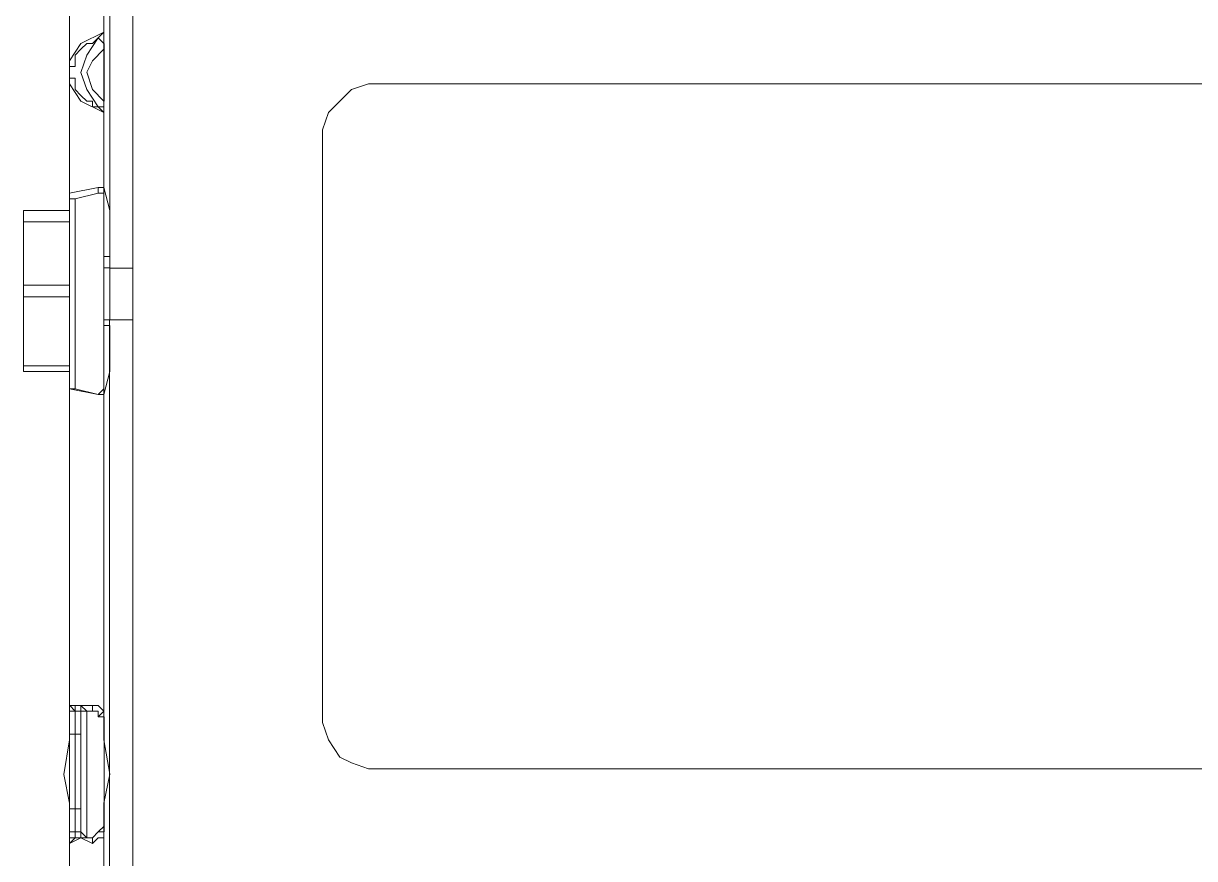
# Model space of a CAD drawing. Header units: millimetres. Extents: x 3165 to 8716, y -1118 to 2802.
# Drawn here: x 4780.4 to 4834.8, y 1619.6 to 1658.5 of the extents above; entities that cross this region are included whole.
import ezdxf

# ---------------------------------------------------------------- set-up
doc = ezdxf.new("R2010")
doc.units = ezdxf.units.MM
doc.linetypes.add('PDF_IMPORT', pattern=[1, 0.8, -0.2])
doc.layers.add('PDF_Geometry', color=7, linetype='Continuous', true_color=0x1f1916)

msp = doc.modelspace()

# ---------------------------------------------------------------- linework, layer by layer
at = {"layer": 'PDF_Geometry', "color": 0, "linetype": 'PDF_IMPORT', "lineweight": 15, "ltscale": 0.287125}
msp.add_lwpolyline([(4782.497, 1612.32), (4782.497, 1694.518)], dxfattribs=at)
at = {"layer": 'PDF_Geometry', "color": 0, "lineweight": 15}
for points in [[(4785.439, 1680.057), (4784.369, 1680.057), (4784.369, 1679.789), (4784.369, 1647.661), (4784.369, 1647.125), (4785.439, 1647.125)], [(4785.439, 1680.058), (4785.439, 1647.126), (4785.439, 1644.716), (4785.439, 1612.32), (4785.439, 1612.052), (4785.707, 1611.785), (4785.707, 1611.517), (4785.975, 1611.249), (4786.242, 1611.249), (4786.51, 1610.981), (4786.779, 1610.981), (4792.668, 1610.981)], [(4782.496, 1656.766), (4782.496, 1655.694), (4783.032, 1654.891), (4784.102, 1654.356), (4783.032, 1654.891), (4782.496, 1655.694), (4783.032, 1654.891), (4784.102, 1654.356), (4783.032, 1654.891), (4782.496, 1655.694), (4783.032, 1654.891), (4784.102, 1654.356), (4783.032, 1654.891), (4782.496, 1655.694), (4783.032, 1654.891), (4784.102, 1654.356), (4783.032, 1654.891), (4782.496, 1655.694), (4783.032, 1654.891), (4784.102, 1654.356), (4783.032, 1654.891), (4782.496, 1655.694), (4783.032, 1654.891), (4784.102, 1654.356), (4783.032, 1654.891), (4782.496, 1655.694), (4783.032, 1654.891), (4784.102, 1654.356), (4783.032, 1654.891), (4782.496, 1655.694), (4783.032, 1654.891), (4784.102, 1654.356), (4783.032, 1654.891), (4782.496, 1655.694), (4783.032, 1654.891), (4784.102, 1654.356), (4783.032, 1654.891), (4782.496, 1655.694), (4783.032, 1654.891), (4784.102, 1654.356), (4783.032, 1654.891), (4782.496, 1655.694), (4783.032, 1654.891), (4784.102, 1654.356), (4783.835, 1654.623), (4783.567, 1654.623), (4783.567, 1654.891), (4783.299, 1654.891), (4783.032, 1655.159), (4782.764, 1655.427), (4782.764, 1655.962), (4782.496, 1655.962), (4782.496, 1656.497), (4782.764, 1656.497), (4782.764, 1657.034), (4783.032, 1657.301), (4783.299, 1657.569), (4783.567, 1657.569), (4783.835, 1657.837), (4784.102, 1658.104), (4783.032, 1657.569), (4782.496, 1656.766), (4783.032, 1657.569), (4784.102, 1658.104), (4783.032, 1657.569), (4782.496, 1656.766), (4783.032, 1657.569), (4784.102, 1658.104), (4783.032, 1657.569), (4782.496, 1656.766), (4783.032, 1657.569), (4784.102, 1658.104), (4783.032, 1657.569), (4782.496, 1656.766), (4783.032, 1657.569), (4784.102, 1658.104), (4783.032, 1657.569), (4782.496, 1656.766), (4783.032, 1657.569), (4784.102, 1658.104), (4783.032, 1657.569), (4782.496, 1656.766), (4783.032, 1657.569), (4784.102, 1658.104), (4783.032, 1657.569), (4782.496, 1656.766), (4783.032, 1657.569), (4784.102, 1658.104), (4783.032, 1657.569), (4782.496, 1656.766), (4783.032, 1657.569), (4784.102, 1658.104), (4783.032, 1657.569), (4782.496, 1656.766), (4783.032, 1657.569), (4784.102, 1658.104), (4783.032, 1657.569), (4782.496, 1656.766), (4783.032, 1657.569), (4784.102, 1658.104), (4783.032, 1657.569), (4782.496, 1656.766), (4782.496, 1677.917)], [(4782.497, 1655.695), (4782.497, 1656.767), (4782.497, 1677.918)], [(4784.102, 1658.908), (4784.102, 1658.105), (4784.102, 1657.57), (4784.102, 1657.302), (4783.567, 1656.767), (4783.299, 1656.232), (4783.567, 1655.429), (4784.102, 1654.892)], [(4784.102, 1657.569), (4783.835, 1657.837), (4783.299, 1657.034), (4783.032, 1656.23), (4783.299, 1655.427), (4783.835, 1654.623), (4784.102, 1654.623), (4784.102, 1654.891)], [(4784.102, 1657.303), (4784.102, 1657.571), (4784.102, 1658.106)], [(4784.105, 1657.032), (4784.105, 1657.299), (4784.105, 1657.567)], [(4782.496, 1655.695), (4782.496, 1650.608), (4783.835, 1650.876)], [(4782.497, 1650.609), (4782.497, 1655.697)], [(4784.102, 1655.16), (4784.102, 1654.892), (4784.102, 1654.357), (4784.102, 1650.876)], [(4784.105, 1654.89), (4784.105, 1655.426)], [(4784.103, 1654.357), (4784.103, 1654.624), (4783.837, 1654.624)], [(4784.102, 1654.359), (4784.102, 1654.894)], [(4784.103, 1650.878), (4784.103, 1654.359)], [(4783.837, 1650.608), (4784.103, 1650.608), (4784.103, 1650.876)], [(4784.103, 1650.875), (4783.837, 1650.875)], [(4784.103, 1650.875), (4783.837, 1650.875)], [(4784.103, 1650.875), (4783.837, 1650.875)], [(4784.103, 1650.875), (4783.837, 1650.875)], [(4784.103, 1650.875), (4783.837, 1650.875)], [(4784.103, 1650.875), (4783.837, 1650.875)], [(4784.103, 1650.875), (4783.837, 1650.875)], [(4784.103, 1650.875), (4783.837, 1650.875)], [(4784.103, 1650.875), (4783.837, 1650.875)], [(4784.103, 1650.875), (4783.837, 1650.875)], [(4784.103, 1650.875), (4783.837, 1650.875)], [(4784.103, 1650.875), (4783.837, 1650.875)], [(4784.103, 1650.875), (4783.837, 1650.875)], [(4784.103, 1650.875), (4783.837, 1650.875)], [(4784.103, 1650.875), (4783.837, 1650.875)], [(4784.103, 1650.875), (4783.837, 1650.875)], [(4784.103, 1650.875), (4783.837, 1650.875)], [(4783.837, 1650.607), (4783.837, 1650.875)], [(4784.37, 1647.663), (4784.37, 1649.805), (4784.102, 1650.876)], [(4784.37, 1647.663), (4784.37, 1649.805), (4784.102, 1650.876)], [(4784.37, 1647.663), (4784.37, 1649.805), (4784.102, 1650.876)], [(4784.37, 1647.663), (4784.37, 1649.805), (4784.102, 1650.876)], [(4784.37, 1647.663), (4784.37, 1649.805), (4784.102, 1650.876)], [(4784.37, 1647.663), (4784.37, 1649.805), (4784.102, 1650.876)], [(4784.37, 1647.663), (4784.37, 1649.805), (4784.102, 1650.876)], [(4784.37, 1647.663), (4784.37, 1649.805), (4784.102, 1650.876)], [(4784.37, 1647.663), (4784.37, 1649.805), (4784.102, 1650.876)], [(4784.37, 1647.663), (4784.37, 1649.805), (4784.102, 1650.876)], [(4784.37, 1647.663), (4784.37, 1649.805), (4784.102, 1650.876)], [(4784.37, 1647.663), (4784.37, 1649.805), (4784.102, 1650.876)], [(4784.37, 1647.663), (4784.37, 1649.805), (4784.102, 1650.876)], [(4784.37, 1647.663), (4784.37, 1649.805), (4784.102, 1650.876)], [(4784.37, 1647.663), (4784.37, 1649.805), (4784.102, 1650.876)], [(4784.37, 1647.663), (4784.37, 1649.805), (4784.102, 1650.876)], [(4784.37, 1647.663), (4784.37, 1649.805), (4784.102, 1650.876)], [(4784.102, 1650.608), (4784.102, 1650.876)], [(4782.496, 1650.608), (4782.496, 1650.34)], [(4782.497, 1650.608), (4782.497, 1650.34), (4782.765, 1650.34)], [(4782.497, 1650.608), (4782.497, 1650.34), (4782.765, 1650.34)], [(4782.497, 1650.608), (4782.497, 1650.34), (4782.765, 1650.34)], [(4782.497, 1650.608), (4782.497, 1650.34), (4782.765, 1650.34)], [(4782.497, 1650.608), (4782.497, 1650.34), (4782.765, 1650.34)], [(4782.497, 1650.608), (4782.497, 1650.34), (4782.765, 1650.34)], [(4782.497, 1650.608), (4782.497, 1650.34), (4782.765, 1650.34)], [(4782.497, 1650.608), (4782.497, 1650.34), (4782.765, 1650.34)], [(4782.497, 1650.608), (4782.497, 1650.34), (4782.765, 1650.34)], [(4782.497, 1650.608), (4782.497, 1650.34), (4782.765, 1650.34)], [(4782.497, 1650.608), (4782.497, 1650.34), (4782.765, 1650.34)], [(4782.497, 1650.608), (4782.497, 1650.34), (4782.765, 1650.34)], [(4782.497, 1650.608), (4782.497, 1650.34), (4782.765, 1650.34)], [(4782.497, 1650.608), (4782.497, 1650.34), (4782.765, 1650.34)], [(4782.497, 1650.608), (4782.497, 1650.34), (4782.765, 1650.34)], [(4782.497, 1650.608), (4782.497, 1650.34), (4782.765, 1650.34)], [(4782.497, 1650.608), (4782.497, 1650.34), (4782.765, 1650.34)], [(4782.497, 1650.608), (4782.497, 1650.34)], [(4782.767, 1650.34), (4782.498, 1650.34), (4782.498, 1641.772), (4782.498, 1641.505), (4782.767, 1641.505)], [(4784.102, 1647.127), (4784.102, 1647.663), (4784.102, 1650.608), (4783.835, 1650.608), (4782.764, 1650.34), (4782.764, 1641.505), (4783.835, 1641.237), (4784.102, 1641.505), (4784.102, 1644.449), (4784.102, 1644.718)], [(4780.357, 1648.468), (4780.357, 1649.806), (4780.357, 1649.271)], [(4782.498, 1649.806), (4780.357, 1649.806)], [(4782.498, 1649.271), (4780.357, 1649.271), (4780.357, 1648.468), (4780.357, 1647.128)], [(4784.372, 1647.665), (4784.103, 1647.665)], [(4780.357, 1646.325), (4780.357, 1647.128), (4780.357, 1644.719), (4780.357, 1645.79)], [(4784.37, 1644.718), (4784.102, 1644.718), (4784.102, 1647.127), (4784.37, 1647.127)], [(4784.369, 1647.125), (4784.369, 1644.715), (4785.439, 1644.715)], [(4782.498, 1646.325), (4780.357, 1646.325), (4780.357, 1645.79), (4782.498, 1645.79)], [(4780.357, 1644.719), (4780.357, 1643.648), (4780.357, 1642.577), (4782.498, 1642.577)], [(4784.368, 1644.715), (4784.368, 1644.18), (4784.368, 1612.319), (4785.438, 1612.319)], [(4784.372, 1644.184), (4784.372, 1644.451), (4784.103, 1644.451)], [(4784.103, 1641.239), (4784.372, 1642.311), (4784.372, 1644.185)], [(4784.103, 1641.239), (4784.372, 1642.311), (4784.372, 1644.185)], [(4784.103, 1641.239), (4784.372, 1642.311), (4784.372, 1644.185)], [(4784.103, 1641.239), (4784.372, 1642.311), (4784.372, 1644.185)], [(4784.103, 1641.239), (4784.372, 1642.311), (4784.372, 1644.185)], [(4784.103, 1641.239), (4784.372, 1642.311), (4784.372, 1644.185)], [(4784.103, 1641.239), (4784.372, 1642.311), (4784.372, 1644.185)], [(4784.103, 1641.239), (4784.372, 1642.311), (4784.372, 1644.185)], [(4784.103, 1641.239), (4784.372, 1642.311), (4784.372, 1644.185)], [(4784.103, 1641.239), (4784.372, 1642.311), (4784.372, 1644.185)], [(4784.103, 1641.239), (4784.372, 1642.311), (4784.372, 1644.185)], [(4784.103, 1641.239), (4784.372, 1642.311), (4784.372, 1644.185)], [(4784.103, 1641.239), (4784.372, 1642.311), (4784.372, 1644.185)], [(4784.103, 1641.239), (4784.372, 1642.311), (4784.372, 1644.185)], [(4784.103, 1641.239), (4784.372, 1642.311), (4784.372, 1644.185)], [(4784.103, 1641.239), (4784.372, 1642.311), (4784.372, 1644.185)], [(4784.103, 1641.239), (4784.372, 1642.311), (4784.372, 1644.185)], [(4780.357, 1642.577), (4780.357, 1642.309), (4780.357, 1643.648)], [(4780.357, 1642.309), (4782.498, 1642.309)], [(4782.496, 1641.773), (4782.496, 1641.506)], [(4783.835, 1641.237), (4782.496, 1641.505), (4782.496, 1626.779), (4783.032, 1626.779), (4783.567, 1626.779)], [(4782.765, 1626.512), (4782.497, 1626.78), (4782.497, 1641.506)], [(4782.765, 1641.505), (4782.497, 1641.505)], [(4782.765, 1641.505), (4782.497, 1641.505)], [(4782.765, 1641.505), (4782.497, 1641.505)], [(4782.765, 1641.505), (4782.497, 1641.505)], [(4782.765, 1641.505), (4782.497, 1641.505)], [(4782.765, 1641.505), (4782.497, 1641.505)], [(4782.765, 1641.505), (4782.497, 1641.505)], [(4782.765, 1641.505), (4782.497, 1641.505)], [(4782.765, 1641.505), (4782.497, 1641.505)], [(4782.765, 1641.505), (4782.497, 1641.505)], [(4782.765, 1641.505), (4782.497, 1641.505)], [(4782.765, 1641.505), (4782.497, 1641.505)], [(4782.765, 1641.505), (4782.497, 1641.505)], [(4782.765, 1641.505), (4782.497, 1641.505)], [(4782.765, 1641.505), (4782.497, 1641.505)], [(4782.765, 1641.505), (4782.497, 1641.505)], [(4782.765, 1641.505), (4782.497, 1641.505)], [(4784.102, 1641.237), (4784.102, 1641.505)], [(4783.837, 1641.237), (4784.103, 1641.237), (4784.103, 1626.511), (4784.103, 1626.244)], [(4783.837, 1641.235), (4784.103, 1641.235)], [(4783.837, 1641.235), (4784.103, 1641.235)], [(4783.837, 1641.235), (4784.103, 1641.235)], [(4783.837, 1641.235), (4784.103, 1641.235)], [(4783.837, 1641.235), (4784.103, 1641.235)], [(4783.837, 1641.235), (4784.103, 1641.235)], [(4783.837, 1641.235), (4784.103, 1641.235)], [(4783.837, 1641.235), (4784.103, 1641.235)], [(4783.837, 1641.235), (4784.103, 1641.235)], [(4783.837, 1641.235), (4784.103, 1641.235)], [(4783.837, 1641.235), (4784.103, 1641.235)], [(4783.837, 1641.235), (4784.103, 1641.235)], [(4783.837, 1641.235), (4784.103, 1641.235)], [(4783.837, 1641.235), (4784.103, 1641.235)], [(4783.837, 1641.235), (4784.103, 1641.235)], [(4783.837, 1641.235), (4784.103, 1641.235)], [(4783.837, 1641.235), (4784.103, 1641.235)], [(4784.103, 1641.241), (4784.103, 1626.248), (4784.103, 1625.177), (4784.372, 1623.57), (4784.103, 1622.231), (4784.103, 1620.892), (4784.103, 1622.231), (4784.372, 1623.57), (4784.103, 1625.177), (4784.103, 1626.248), (4784.103, 1625.177), (4784.372, 1623.57), (4784.103, 1622.231), (4784.103, 1620.892), (4784.103, 1622.231), (4784.372, 1623.57), (4784.103, 1625.177), (4784.103, 1626.248), (4784.103, 1625.177), (4784.372, 1623.57), (4784.103, 1622.231), (4784.103, 1620.892), (4784.103, 1622.231), (4784.372, 1623.57), (4784.103, 1625.177), (4784.103, 1626.248), (4784.103, 1625.177), (4784.372, 1623.57), (4784.103, 1622.231), (4784.103, 1620.892), (4784.103, 1622.231), (4784.372, 1623.57), (4784.103, 1625.177), (4784.103, 1626.248), (4784.103, 1625.177), (4784.372, 1623.57), (4784.103, 1622.231), (4784.103, 1620.892), (4784.103, 1622.231), (4784.372, 1623.57), (4784.103, 1625.177), (4784.103, 1626.248), (4784.103, 1625.177), (4784.372, 1623.57), (4784.103, 1622.231), (4784.103, 1620.892), (4784.103, 1622.231), (4784.372, 1623.57), (4784.103, 1625.177), (4784.103, 1626.248), (4784.103, 1625.177), (4784.372, 1623.57), (4784.103, 1622.231), (4784.103, 1620.892), (4784.103, 1622.231), (4784.372, 1623.57), (4784.103, 1625.177), (4784.103, 1626.248), (4784.103, 1625.177), (4784.372, 1623.57), (4784.103, 1622.231), (4784.103, 1620.892), (4784.103, 1622.231), (4784.372, 1623.57), (4784.103, 1625.177), (4784.103, 1626.248), (4784.103, 1625.177), (4784.372, 1623.57), (4784.103, 1622.231), (4784.103, 1620.892), (4784.103, 1622.231), (4784.372, 1623.57), (4784.103, 1625.177), (4784.103, 1626.248), (4784.103, 1625.177), (4784.372, 1623.57), (4784.103, 1622.231), (4784.103, 1620.892), (4784.103, 1622.231), (4784.372, 1623.57), (4784.103, 1625.177), (4784.103, 1626.248), (4784.103, 1625.177), (4784.372, 1623.57), (4784.103, 1622.231), (4784.103, 1620.892), (4784.103, 1615.002)], [(4783.032, 1620.889), (4783.032, 1621.96), (4783.032, 1623.566), (4783.032, 1625.441), (4782.764, 1625.441), (4782.496, 1625.441), (4782.496, 1625.173), (4782.229, 1623.566), (4782.496, 1622.227), (4782.496, 1625.173), (4782.496, 1626.511), (4782.764, 1626.511), (4782.764, 1626.779), (4782.764, 1626.511), (4782.764, 1626.779), (4782.764, 1626.511), (4782.764, 1626.779), (4782.764, 1626.511), (4782.764, 1626.779), (4782.764, 1626.511), (4782.764, 1626.779), (4782.764, 1626.511), (4782.764, 1626.779), (4782.764, 1626.511), (4782.764, 1626.779), (4782.764, 1626.511), (4782.764, 1626.779), (4782.764, 1626.511), (4782.764, 1626.779), (4782.764, 1626.511), (4782.764, 1626.779)], [(4783.032, 1626.779), (4783.032, 1626.511), (4783.032, 1626.779), (4783.032, 1626.511), (4783.032, 1626.779), (4783.032, 1626.511), (4783.032, 1626.779), (4783.032, 1626.511), (4783.032, 1626.779), (4783.032, 1626.511), (4783.032, 1626.779), (4783.032, 1626.511), (4783.032, 1626.779), (4783.032, 1626.511), (4783.032, 1626.779), (4783.032, 1626.511), (4783.032, 1626.779), (4783.032, 1626.511), (4783.032, 1626.779), (4783.032, 1626.511), (4783.032, 1626.779), (4783.032, 1626.511), (4782.764, 1626.511), (4782.764, 1626.779), (4782.496, 1626.779)], [(4782.497, 1626.779), (4782.497, 1626.511)], [(4782.497, 1626.779), (4782.497, 1626.511)], [(4782.497, 1626.779), (4782.497, 1626.511)], [(4782.497, 1626.779), (4782.497, 1626.511)], [(4782.497, 1626.779), (4782.497, 1626.511)], [(4782.497, 1626.779), (4782.497, 1626.511)], [(4782.497, 1626.779), (4782.497, 1626.511)], [(4782.497, 1626.779), (4782.497, 1626.511)], [(4782.497, 1626.779), (4782.497, 1626.511)], [(4782.497, 1626.779), (4782.497, 1626.511)], [(4782.497, 1626.779), (4782.497, 1626.511)], [(4782.497, 1626.779), (4782.497, 1626.511)], [(4782.497, 1626.779), (4782.497, 1626.511)], [(4782.497, 1626.779), (4782.497, 1626.511)], [(4782.497, 1626.779), (4782.497, 1626.511)], [(4782.497, 1626.779), (4782.497, 1626.511)], [(4782.497, 1626.779), (4782.497, 1626.511)], [(4782.497, 1626.779), (4782.765, 1626.779)], [(4782.765, 1626.511), (4782.765, 1626.779)], [(4783.033, 1626.779), (4783.3, 1626.511)], [(4783.033, 1626.779), (4783.3, 1626.511)], [(4783.033, 1626.779), (4783.3, 1626.511)], [(4783.033, 1626.779), (4783.3, 1626.511)], [(4783.033, 1626.779), (4783.3, 1626.511)], [(4783.033, 1626.779), (4783.3, 1626.511)], [(4783.033, 1626.779), (4783.3, 1626.511)], [(4783.033, 1626.779), (4783.3, 1626.511)], [(4783.033, 1626.779), (4783.3, 1626.511)], [(4783.033, 1626.779), (4783.3, 1626.511)], [(4783.033, 1626.779), (4783.3, 1626.511)], [(4783.033, 1626.779), (4783.3, 1626.511)], [(4783.033, 1626.779), (4783.3, 1626.511)], [(4783.033, 1626.779), (4783.3, 1626.511)], [(4783.033, 1626.779), (4783.3, 1626.511)], [(4783.033, 1626.779), (4783.3, 1626.511)], [(4783.033, 1626.779), (4783.3, 1626.511)], [(4783.033, 1626.511), (4783.033, 1626.779)], [(4784.102, 1626.511), (4783.835, 1626.779), (4783.567, 1626.779)], [(4784.102, 1626.511), (4783.835, 1626.779), (4783.567, 1626.779)], [(4784.102, 1626.511), (4783.835, 1626.779), (4783.567, 1626.779)], [(4784.102, 1626.511), (4783.835, 1626.779), (4783.567, 1626.779)], [(4784.102, 1626.511), (4783.835, 1626.779), (4783.567, 1626.779)], [(4784.102, 1626.511), (4783.835, 1626.779), (4783.567, 1626.779)], [(4784.102, 1626.511), (4783.835, 1626.779), (4783.567, 1626.779)], [(4784.102, 1626.511), (4783.835, 1626.779), (4783.567, 1626.779)], [(4784.102, 1626.511), (4783.835, 1626.779), (4783.567, 1626.779)], [(4784.102, 1626.511), (4783.835, 1626.779), (4783.567, 1626.779)], [(4784.102, 1626.511), (4783.835, 1626.779), (4783.567, 1626.779)], [(4784.102, 1626.511), (4783.835, 1626.779), (4783.567, 1626.779)], [(4784.102, 1626.511), (4783.835, 1626.779), (4783.567, 1626.779)], [(4784.102, 1626.511), (4783.835, 1626.779), (4783.567, 1626.779)], [(4784.102, 1626.511), (4783.835, 1626.779), (4783.567, 1626.779)], [(4784.102, 1626.511), (4783.835, 1626.779), (4783.567, 1626.779)], [(4784.102, 1626.511), (4783.835, 1626.779), (4783.567, 1626.779), (4783.567, 1626.511)], [(4783.032, 1625.441), (4783.032, 1626.511), (4782.764, 1626.511), (4782.764, 1625.441), (4782.764, 1621.96), (4782.764, 1620.889), (4782.764, 1620.62), (4782.764, 1620.889), (4782.764, 1620.62), (4782.764, 1620.889), (4782.764, 1620.62), (4782.764, 1620.889), (4782.764, 1620.62), (4782.764, 1620.889), (4782.764, 1620.62), (4782.764, 1620.889), (4782.764, 1620.62), (4782.764, 1620.889), (4782.764, 1620.62), (4782.764, 1620.889), (4782.764, 1620.62), (4782.764, 1620.889), (4782.764, 1620.62)], [(4783.299, 1620.62), (4783.032, 1620.889), (4783.032, 1626.511), (4783.299, 1626.511)], [(4784.105, 1625.976), (4784.105, 1626.244), (4783.838, 1626.244), (4783.838, 1626.511), (4783.57, 1626.511), (4783.302, 1626.511), (4783.302, 1620.62), (4783.57, 1620.62), (4783.838, 1620.889), (4784.105, 1621.157)], [(4783.837, 1626.244), (4784.103, 1626.511)], [(4782.496, 1622.227), (4782.496, 1621.96), (4782.764, 1621.96), (4783.032, 1621.96)], [(4782.496, 1621.96), (4782.496, 1620.889), (4782.764, 1620.889), (4783.032, 1620.889), (4783.032, 1620.62), (4782.764, 1620.62), (4782.496, 1620.353)], [(4784.105, 1620.889), (4784.105, 1621.157), (4784.105, 1621.424)], [(4782.497, 1620.889), (4782.497, 1620.353)], [(4782.497, 1620.889), (4782.497, 1620.353)], [(4782.497, 1620.889), (4782.497, 1620.353)], [(4782.497, 1620.889), (4782.497, 1620.353)], [(4782.497, 1620.889), (4782.497, 1620.353)], [(4782.497, 1620.889), (4782.497, 1620.353)], [(4782.497, 1620.889), (4782.497, 1620.353)], [(4782.497, 1620.889), (4782.497, 1620.353)], [(4782.497, 1620.889), (4782.497, 1620.353)], [(4782.497, 1620.889), (4782.497, 1620.353)], [(4782.497, 1620.889), (4782.497, 1620.353)], [(4782.497, 1620.889), (4782.497, 1620.353)], [(4782.497, 1620.889), (4782.497, 1620.353)], [(4782.497, 1620.889), (4782.497, 1620.353)], [(4782.497, 1620.889), (4782.497, 1620.353)], [(4782.497, 1620.889), (4782.497, 1620.353)], [(4782.497, 1620.889), (4782.497, 1620.353)], [(4782.765, 1620.889), (4782.765, 1620.62)], [(4782.765, 1620.889), (4782.765, 1620.62)], [(4783.033, 1620.62), (4783.033, 1620.889)], [(4783.033, 1620.62), (4783.033, 1620.889)], [(4783.033, 1620.62), (4783.033, 1620.889)], [(4783.033, 1620.62), (4783.033, 1620.889)], [(4783.033, 1620.62), (4783.033, 1620.889)], [(4783.033, 1620.62), (4783.033, 1620.889)], [(4783.033, 1620.62), (4783.033, 1620.889)], [(4783.033, 1620.62), (4783.033, 1620.889)], [(4783.033, 1620.62), (4783.033, 1620.889)], [(4783.033, 1620.62), (4783.033, 1620.889)], [(4783.033, 1620.62), (4783.033, 1620.889)], [(4783.033, 1620.62), (4783.033, 1620.889)], [(4783.033, 1620.62), (4783.033, 1620.889)], [(4783.033, 1620.62), (4783.033, 1620.889)], [(4783.033, 1620.62), (4783.033, 1620.889)], [(4783.033, 1620.62), (4783.033, 1620.889)], [(4783.033, 1620.62), (4783.033, 1620.889)], [(4783.033, 1620.62), (4783.033, 1620.889)], [(4783.033, 1620.62), (4783.033, 1620.889)], [(4783.033, 1620.62), (4783.033, 1620.889)], [(4783.033, 1620.62), (4783.033, 1620.889)], [(4783.033, 1620.62), (4783.033, 1620.889)], [(4784.103, 1620.89), (4784.103, 1620.622), (4784.103, 1620.89), (4783.837, 1620.89)], [(4783.567, 1620.353), (4783.032, 1620.62), (4782.496, 1620.353), (4782.496, 1612.855)], [(4782.497, 1612.857), (4782.497, 1620.355), (4782.497, 1620.622), (4782.765, 1620.622)], [(4782.765, 1620.62), (4782.497, 1620.62), (4782.497, 1620.353)], [(4783.3, 1620.62), (4783.033, 1620.62)], [(4783.3, 1620.62), (4783.033, 1620.62)], [(4783.3, 1620.62), (4783.033, 1620.62)], [(4783.3, 1620.62), (4783.033, 1620.62)], [(4783.3, 1620.62), (4783.033, 1620.62)], [(4783.3, 1620.62), (4783.033, 1620.62)], [(4783.3, 1620.62), (4783.033, 1620.62)], [(4783.3, 1620.62), (4783.033, 1620.62)], [(4783.3, 1620.62), (4783.033, 1620.62)], [(4783.3, 1620.62), (4783.033, 1620.62)], [(4783.3, 1620.62), (4783.033, 1620.62)], [(4783.3, 1620.62), (4783.033, 1620.62)], [(4783.3, 1620.62), (4783.033, 1620.62)], [(4783.3, 1620.62), (4783.033, 1620.62)], [(4783.3, 1620.62), (4783.033, 1620.62)], [(4783.3, 1620.62), (4783.033, 1620.62)], [(4783.3, 1620.62), (4783.033, 1620.62)], [(4783.567, 1620.353), (4783.835, 1620.62), (4784.102, 1620.62)], [(4783.567, 1620.353), (4783.835, 1620.62), (4784.102, 1620.62)], [(4783.567, 1620.353), (4783.835, 1620.62), (4784.102, 1620.62)], [(4783.567, 1620.353), (4783.835, 1620.62), (4784.102, 1620.62)], [(4783.567, 1620.353), (4783.835, 1620.62), (4784.102, 1620.62)], [(4783.567, 1620.353), (4783.835, 1620.62), (4784.102, 1620.62)], [(4783.567, 1620.353), (4783.835, 1620.62), (4784.102, 1620.62)], [(4783.567, 1620.353), (4783.835, 1620.62), (4784.102, 1620.62)], [(4783.567, 1620.353), (4783.835, 1620.62), (4784.102, 1620.62)], [(4783.567, 1620.353), (4783.835, 1620.62), (4784.102, 1620.62)], [(4783.567, 1620.353), (4783.835, 1620.62), (4784.102, 1620.62)], [(4783.567, 1620.353), (4783.835, 1620.62), (4784.102, 1620.62)], [(4783.567, 1620.353), (4783.835, 1620.62), (4784.102, 1620.62)], [(4783.567, 1620.353), (4783.835, 1620.62), (4784.102, 1620.62)], [(4783.567, 1620.353), (4783.835, 1620.62), (4784.102, 1620.62)], [(4783.567, 1620.353), (4783.835, 1620.62), (4784.102, 1620.62)], [(4783.567, 1620.353), (4783.835, 1620.62), (4784.102, 1620.62)], [(4783.567, 1620.62), (4783.567, 1620.353)], [(4784.103, 1615.267), (4784.103, 1620.623)]]:
    msp.add_lwpolyline(points, dxfattribs=at)
for points in [[(4881.01, 1653.551), (4880.742, 1654.355), (4880.475, 1654.89), (4879.672, 1655.426), (4878.869, 1655.693), (4796.414, 1655.693), (4795.611, 1655.426), (4795.076, 1654.89), (4794.541, 1654.355), (4794.273, 1653.551), (4794.273, 1625.973), (4794.541, 1625.171), (4795.076, 1624.368), (4795.611, 1624.1), (4796.414, 1623.832), (4877.797, 1623.832), (4881.01, 1627.045)], [(4783.837, 1650.875), (4784.103, 1650.875)], [(4783.837, 1650.875), (4784.103, 1650.875)], [(4784.102, 1650.876), (4784.37, 1649.805), (4784.37, 1647.663), (4784.37, 1649.805)], [(4784.102, 1650.876), (4784.37, 1649.805), (4784.37, 1647.663), (4784.37, 1649.805)], [(4782.765, 1650.34), (4782.497, 1650.34), (4782.497, 1650.608), (4782.497, 1650.34)], [(4782.765, 1650.34), (4782.497, 1650.34), (4782.497, 1650.608), (4782.497, 1650.34)], [(4784.372, 1644.185), (4784.372, 1642.311), (4784.103, 1641.239), (4784.372, 1642.311)], [(4784.372, 1644.185), (4784.372, 1642.311), (4784.103, 1641.239), (4784.372, 1642.311)], [(4782.497, 1641.505), (4782.765, 1641.505)], [(4782.497, 1641.505), (4782.765, 1641.505)], [(4784.103, 1641.235), (4783.837, 1641.235)], [(4784.103, 1641.235), (4783.837, 1641.235)], [(4782.497, 1626.511), (4782.497, 1626.779)], [(4782.497, 1626.511), (4782.497, 1626.779)], [(4782.764, 1626.511), (4782.764, 1626.779)], [(4783.3, 1626.511), (4783.033, 1626.779)], [(4783.3, 1626.511), (4783.033, 1626.779)], [(4783.567, 1626.779), (4783.835, 1626.779), (4784.102, 1626.511), (4783.835, 1626.779)], [(4783.567, 1626.779), (4783.835, 1626.779), (4784.102, 1626.511), (4783.835, 1626.779)], [(4782.497, 1620.353), (4782.497, 1620.889)], [(4782.497, 1620.353), (4782.497, 1620.889)], [(4782.764, 1620.62), (4782.764, 1620.889)], [(4783.033, 1620.62), (4783.3, 1620.62)], [(4783.033, 1620.62), (4783.3, 1620.62)], [(4784.102, 1620.62), (4783.835, 1620.62), (4783.567, 1620.353), (4783.835, 1620.62)], [(4784.102, 1620.62), (4783.835, 1620.62), (4783.567, 1620.353), (4783.835, 1620.62)]]:
    msp.add_lwpolyline(points, close=True, dxfattribs=at)
for points in [[(4784.102, 1657.302), (4784.102, 1656.588), (4784.102, 1655.874), (4784.102, 1655.16)], [(4784.105, 1655.426), (4784.105, 1655.961), (4784.105, 1656.497), (4784.105, 1657.032)], [(4784.105, 1621.424), (4784.105, 1622.941), (4784.105, 1624.458), (4784.105, 1625.976)]]:
    msp.add_open_spline(points, degree=3, dxfattribs=at)

doc.saveas('drawing.dxf')
